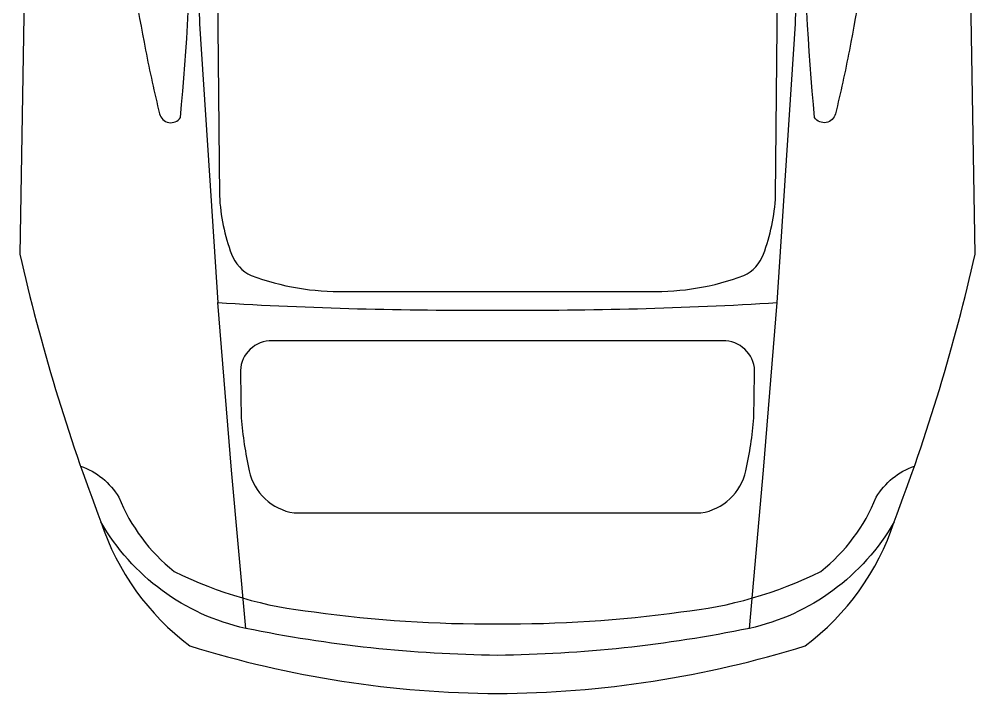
# Model space of a CAD drawing. Header units: millimetres. Extents: x 154 to 5560, y 36 to 724.
# Drawn here: x 4879.53 to 4922.47, y 182.74 to 213.01 of the extents above; entities that cross this region are included whole.
import ezdxf

# ---------------------------------------------------------------- set-up
doc = ezdxf.new("R2010")
doc.units = ezdxf.units.MM
doc.layers.add('MİMARİ PLAN', color=8, linetype='Continuous')

# ---------------------------------------------------------------- blocks, each defined once
blk = doc.blocks.new('planta3')
for points in [[(0.7759, -0.9531), (1.3475, -0.9627, 0.035069), (1.8295, -0.8166, 0.153936), (2.0525, -0.6565, 0.073985), (2.1383, -0.1027, 0.073985), (2.0525, 0.4511, 0.153936), (1.8295, 0.6112, 0.035069), (1.3475, 0.7573), (0.7759, 0.7477, 0.080758)], [(1.7291, -0.8532, -0.178742), (1.7851, -0.7845, 0.128631), (1.9185, -0.6847, 0.089194), (1.9915, -0.4327, 0.036776), (2.0128, -0.1027, 0.036776), (1.9915, 0.2273, 0.089194), (1.9185, 0.4793, 0.128631), (1.7851, 0.5791, -0.178742), (1.7291, 0.6478)], [(-1.8535, 0.6101, 0.101535), (-1.9905, 0.3585, 0.52292), (-1.9273, 0.2783, 0.007101), (-0.5841, 0.5152, -0.204495), (-0.4085, 0.5892), (0.1688, 0.5823), (0.5185, 0.585, -0.038718), (0.9806, 0.5307, -0.010841), (1.095, 0.5057, -0.648), (1.102, 0.468, -0.015753), (0.7212, 0.4457, -0.014486), (-0.0156, 0.4359, -0.071916), (-0.12, 0.4635), (-0.4085, 0.5892)], [(1.8295, 0.6112, -0.211518), (2.021, 0.3506, -0.047818), (2.0696, -0.1027, -0.047818), (2.021, -0.556, -0.211518), (1.8295, -0.8166, -0.211518)], [(0.5993, -0.6469), (0.9331, -0.6389), (1.2061, -0.6212), (1.4349, -0.6063, 0.016855), (1.4482, -0.1027, 0.016855), (1.4349, 0.4009), (1.2061, 0.4158), (0.9331, 0.4335), (0.5993, 0.4415)], [(-1.8535, -0.8155, -0.101535), (-1.9905, -0.5639, -0.52292), (-1.9273, -0.4837, -0.007101), (-0.5841, -0.7206, 0.204495), (-0.4085, -0.7946), (0.1688, -0.7877), (0.5185, -0.7904, 0.038718), (0.9806, -0.7362, 0.010841), (1.095, -0.7111, 0.648), (1.102, -0.6734, 0.015753), (0.7212, -0.6511, 0.014486), (-0.0156, -0.6414, 0.071916), (-0.12, -0.6689), (-0.4085, -0.7946)]]:
    blk.add_lwpolyline(points, format="xyb")
for points in [[(0.7741, -0.1027), (0.7741, -0.5549, 0.388823), (0.8168, -0.6073), (1.2427, -0.6032, 0.078172), (1.3478, -0.5814, 0.196108), (1.386, -0.5459, 0.096829), (1.4146, -0.3768), (1.4146, -0.1027), (1.4146, 0.1713, 0.096829), (1.386, 0.3405, 0.196108), (1.3478, 0.376, 0.078172), (1.2427, 0.3978), (0.8168, 0.4019, 0.388823), (0.7741, 0.3494)], [(1.5036, -0.1027), (1.5036, -0.5136, 0.407574), (1.5629, -0.5655), (1.642, -0.5641, 0.03281), (1.7374, -0.5498, 0.311096), (1.8132, -0.4689), (1.8132, -0.1027), (1.8132, 0.2635, 0.311096), (1.7374, 0.3444, 0.03281), (1.642, 0.3587), (1.5629, 0.3601, 0.407574), (1.5036, 0.3082)]]:
    blk.add_lwpolyline(points, format="xyb", close=True)
for points in [[(2.021, 0.3506), (1.7365, 0.3763), (1.4349, 0.4009)], [(2.021, -0.556), (1.7365, -0.5818), (1.4349, -0.6063)]]:
    blk.add_lwpolyline(points)

msp = doc.modelspace()

# ---------------------------------------------------------------- block references
at = {"layer": 'MİMARİ PLAN', "xscale": 24.93330478854162, "yscale": 24.93330478854162, "zscale": 24.93330478854162, "rotation": 270}
msp.add_blockref('planta3', (4903.562, 236.069), dxfattribs=at)

doc.saveas('drawing.dxf')
